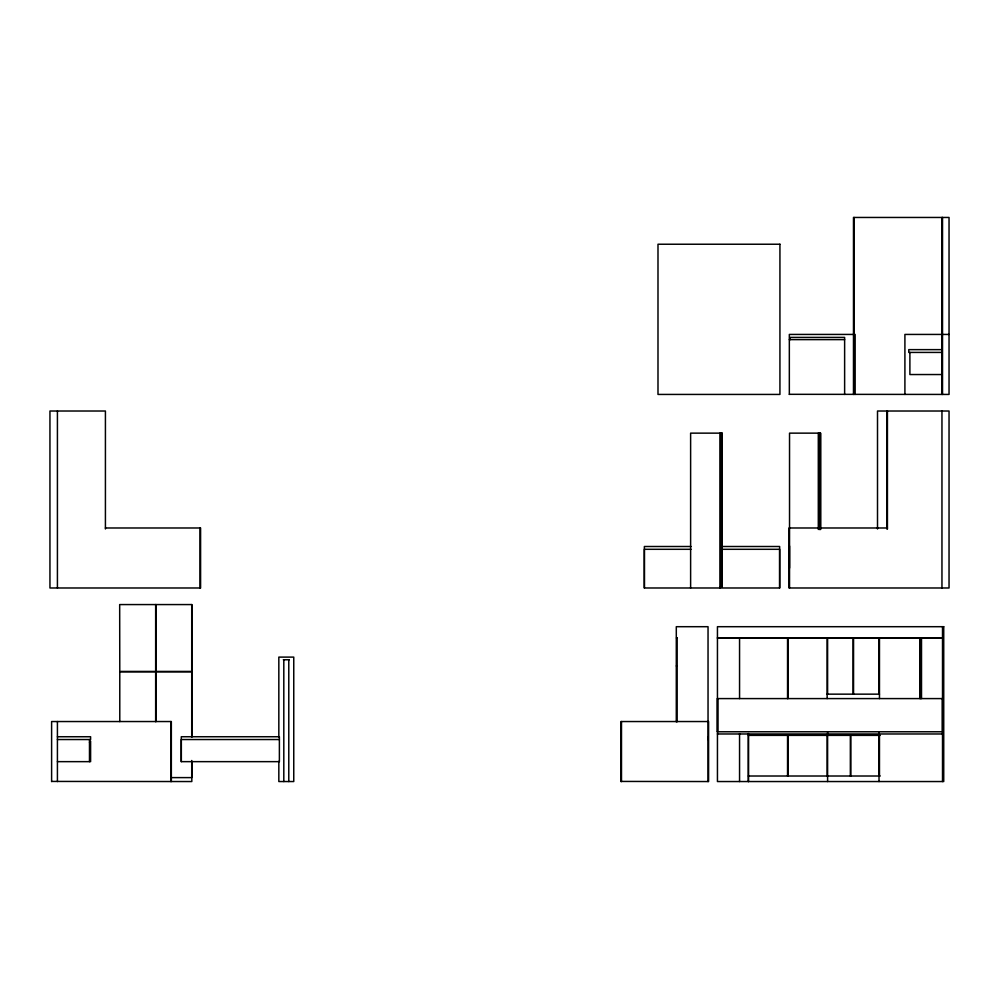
<?xml version="1.0" encoding="UTF-8"?>
<svg xmlns="http://www.w3.org/2000/svg" width="999" height="999" viewBox="0 0 999 999"><rect width="100%" height="100%" fill="white"/><g stroke="black" fill="none" stroke-linecap="round" stroke-linejoin="round"><path stroke-width="1.5" d="M181.294 761.65L181.294 736.738L279.383 736.738L279.383 761.65L181.294 761.65L181.294 739.535L279.383 739.535M722.115 546.503L779.645 546.503L779.645 587.986L644.367 587.986L644.367 549.3L691.021 549.3M708.041 739.535L708.041 736.738M748.413 733.978L748.413 781.543L748.413 733.541M779.645 587.986L779.645 549.3L722.115 549.3M789.535 568.094L789.535 545.978M942.407 731.768L942.407 698.588M89.485 742.294L90.597 741.196L90.597 761.65L57.418 761.65M949.038 334.428L904.907 334.428L904.907 394.43M789.335 339.623L844.63 339.623M941.957 349.638L908.778 349.638L908.778 352.422L941.957 352.422M941.957 374.538L909.889 374.538L909.889 352.422M789.335 394.318L949.038 394.43L949.038 217.457L853.483 217.457L853.483 394.43M105.419 527.984L200.587 527.984L200.587 587.986L49.95 587.986L49.95 411.014L105.419 411.014L105.419 528.995M887.424 527.984L788.985 527.984L788.985 587.986L949.038 587.986L949.038 411.014L877.509 411.014L877.509 528.995M691.108 546.503L644.367 546.503L644.367 587.986M719.904 586.95L722.215 586.95L722.215 433.141L690.621 433.141L690.621 587.986M717.444 637.749L942.519 637.749L942.519 626.698M677.122 638.249L676.298 638.249L676.298 665.846L677.122 665.846M717.444 638.199L942.519 638.199L942.519 781.543M283.304 659.765L289.285 659.765M677.122 666.071L676.298 666.071L676.298 721.815M827.147 694.155L879.47 694.155M717.444 698.588L942.519 698.588M717.444 731.768L942.519 731.768M717.444 733.978L942.519 733.978M748.401 735.364L787.549 735.364L787.549 776.011M880.181 735.364L850.811 735.364L850.811 776.011M57.418 736.738L90.597 736.738L90.597 739.535L57.418 739.535M748.401 776.011L880.181 776.011M171.503 777.609L191.721 777.609L191.721 760.489M51.611 781.43L191.82 781.543L191.82 761.45M620.941 781.43L708.591 781.543L708.591 721.54L620.941 721.54L620.941 781.543M942.519 217.457L942.519 394.43M941.957 217.457L941.957 394.43M941.957 411.014L941.957 587.986M921.503 638.199L921.503 698.588M920.391 638.199L920.391 698.588M919.954 638.199L919.954 698.588M887.424 411.014L887.424 528.995M886.875 411.014L886.875 528.995M879.47 638.199L879.47 698.588M879.47 735.364L879.47 776.011M879.033 638.199L879.033 694.155M879.02 731.768L879.02 781.543M855.144 394.43L855.144 334.428L789.335 334.428L789.335 394.43M854.033 217.457L854.033 394.43M853.546 638.199L853.546 694.155M853.084 638.199L853.084 694.155M850.349 776.011L850.349 735.364L787.999 735.364L787.999 776.011M844.63 394.43L844.63 337.412L790.221 337.412L790.221 339.623M827.597 638.199L827.597 694.155M827.597 731.768L827.597 781.543M827.147 638.199L827.147 698.588M827.147 735.364L827.147 776.011M820.579 529.47L820.579 433.141L789.535 433.141L789.535 587.986M820.466 433.141L820.466 529.47M819.542 433.141L819.542 529.47M819.355 433.141L819.355 529.47M818.306 433.141L818.306 529.47M787.999 638.199L787.999 698.588M787.549 638.199L787.549 698.588M739.56 637.749L739.56 698.588M739.56 733.616L739.56 781.543M722.09 433.141L722.09 586.95M721.153 433.141L721.153 586.95M721.028 433.141L721.028 586.95M719.904 433.141L719.904 587.986M708.041 781.543L708.041 626.698L676.298 626.698L676.298 637.749L677.122 637.749L677.122 721.815M621.49 721.54L621.49 781.543M288.786 659.765L288.786 781.543M283.803 659.765L283.803 781.543M278.833 736.837L278.833 657.105L293.756 657.105L293.756 781.543L278.833 781.543L278.833 761.313M200.037 527.984L200.037 587.986M191.82 671.428L191.82 604.57L119.68 604.57L119.78 671.428L155.657 671.428L155.657 604.57M191.82 671.815L191.82 736.725M191.721 604.57L191.721 671.428L155.944 671.428L155.944 604.57M191.721 737.162L191.721 671.815L155.944 671.815L155.944 721.603M171.341 781.543L171.341 721.54L51.611 721.54L51.611 781.543M170.779 721.54L170.779 781.543M155.657 721.603L155.657 671.815L119.78 671.815L119.78 721.603M89.485 739.535L89.485 761.65M57.418 411.014L57.418 587.986M57.418 721.54L57.418 781.543M717.544 698.588L717.544 731.768L717.544 698.588M779.932 244.231L657.991 244.231L657.991 394.43L779.932 394.43L779.932 244.231M943.73 626.698L717.444 626.698L717.444 781.543L943.73 781.543L943.73 626.698"/></g></svg>
